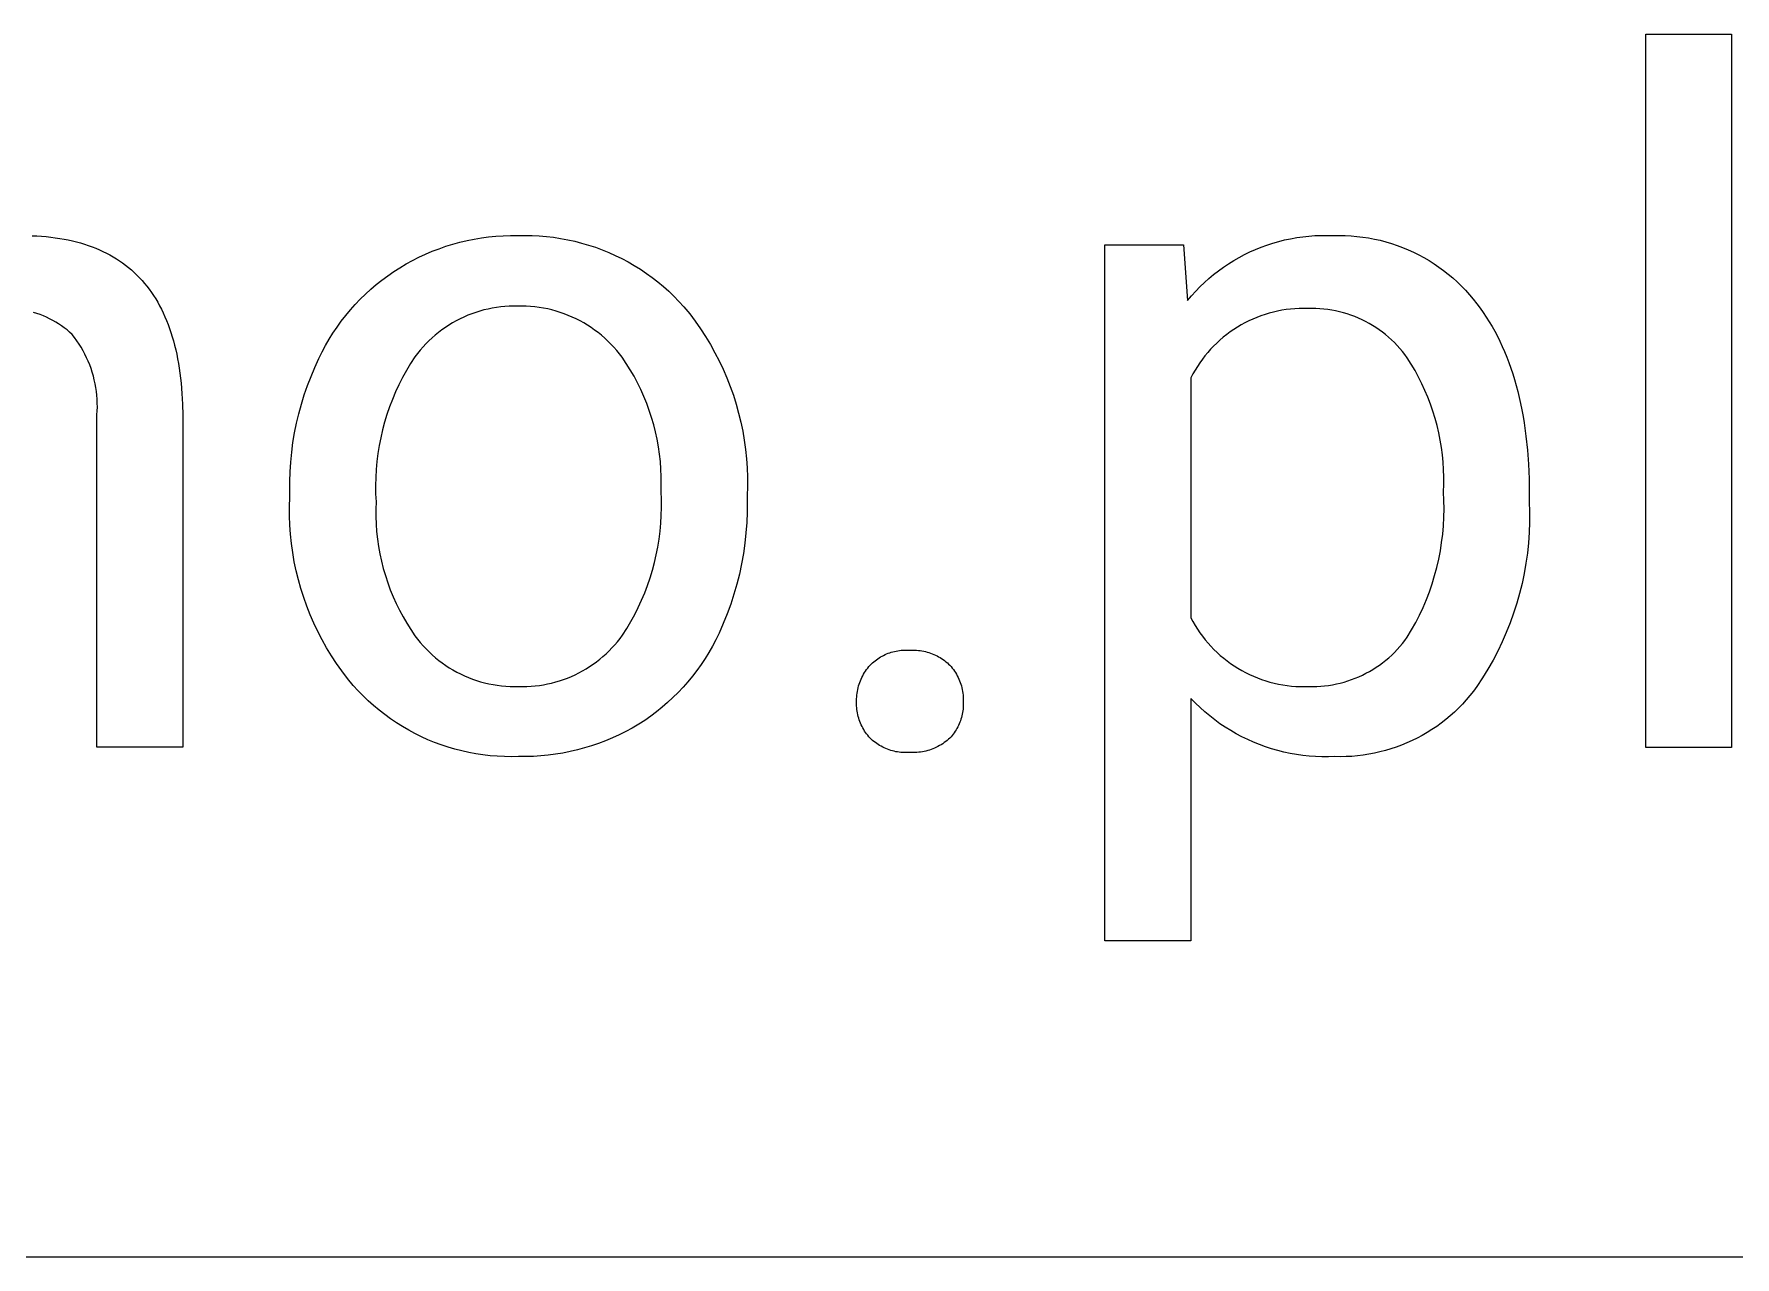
# Model space of a CAD drawing. Header units: millimetres. Extents: x -644 to 2279, y -276 to 1766.
# Drawn here: x 1500.7 to 1570.4, y -112.5 to -62.5 of the extents above; entities that cross this region are included whole.
import ezdxf

# ---------------------------------------------------------------- set-up
doc = ezdxf.new("R2010")
doc.units = ezdxf.units.MM
doc.header["$MEASUREMENT"] = 0
doc.layers.add('Domyślny', color=7, linetype='Continuous', true_color=0x000000)

msp = doc.modelspace()

# ---------------------------------------------------------------- linework, layer by layer
at = {"layer": 'Domyślny', "color": 18, "lineweight": 15, "true_color": 0x000000}
for p, q in [((1566.716, -91.681), (1566.716, -62.482)), ((1566.716, -62.482), (1570.23, -62.482)), ((1570.23, -62.482), (1570.23, -91.681)), ((1500.647, -70.736), (1500.843, -70.745)), ((1500.843, -70.745), (1501.035, -70.758)), ((1501.035, -70.758), (1501.225, -70.774)), ((1501.225, -70.774), (1501.411, -70.794)), ((1501.411, -70.794), (1501.595, -70.817)), ((1501.595, -70.817), (1501.775, -70.844)), ((1501.775, -70.844), (1501.952, -70.875)), ((1501.952, -70.875), (1502.126, -70.909)), ((1502.126, -70.909), (1502.296, -70.946)), ((1502.296, -70.946), (1502.464, -70.988)), ((1502.464, -70.988), (1502.628, -71.033)), ((1502.628, -71.033), (1502.789, -71.081)), ((1517.875, -71.083), (1518.163, -71.004)), ((1518.163, -71.004), (1518.453, -70.936)), ((1518.453, -70.936), (1518.746, -70.877)), ((1518.746, -70.877), (1519.04, -70.827)), ((1519.04, -70.827), (1519.336, -70.788)), ((1519.336, -70.788), (1519.633, -70.759)), ((1519.633, -70.759), (1519.93, -70.739)), ((1519.93, -70.739), (1520.228, -70.73)), ((1520.228, -70.73), (1520.527, -70.73)), ((1520.527, -70.73), (1520.821, -70.724)), ((1520.821, -70.724), (1521.115, -70.728)), ((1521.115, -70.728), (1521.408, -70.742)), ((1521.408, -70.742), (1521.701, -70.766)), ((1521.701, -70.766), (1521.993, -70.8)), ((1521.993, -70.8), (1522.284, -70.844)), ((1522.284, -70.844), (1522.573, -70.898)), ((1522.573, -70.898), (1522.86, -70.961)), ((1522.86, -70.961), (1523.145, -71.035)), ((1523.145, -71.035), (1523.427, -71.117)), ((1551.445, -71.04), (1551.686, -70.97)), ((1551.686, -70.97), (1551.929, -70.909)), ((1551.929, -70.909), (1552.175, -70.857)), ((1552.175, -70.857), (1552.422, -70.813)), ((1552.422, -70.813), (1552.67, -70.777)), ((1552.67, -70.777), (1552.92, -70.75)), ((1552.92, -70.75), (1553.17, -70.732)), ((1553.17, -70.732), (1553.421, -70.723)), ((1553.421, -70.723), (1553.672, -70.722)), ((1553.672, -70.722), (1553.922, -70.73)), ((1553.922, -70.73), (1554.164, -70.726)), ((1554.164, -70.726), (1554.405, -70.73)), ((1554.405, -70.73), (1554.647, -70.742)), ((1554.647, -70.742), (1554.887, -70.762)), ((1554.887, -70.762), (1555.127, -70.791)), ((1555.127, -70.791), (1555.366, -70.828)), ((1555.366, -70.828), (1555.603, -70.872)), ((1555.603, -70.872), (1555.839, -70.925)), ((1555.839, -70.925), (1556.073, -70.987)), ((1556.073, -70.987), (1556.304, -71.056)), ((1502.789, -71.081), (1502.947, -71.133)), ((1502.947, -71.133), (1503.101, -71.189)), ((1503.101, -71.189), (1503.253, -71.248)), ((1503.253, -71.248), (1503.401, -71.311)), ((1503.401, -71.311), (1503.547, -71.378)), ((1503.547, -71.378), (1503.689, -71.448)), ((1503.689, -71.448), (1503.828, -71.521)), ((1503.828, -71.521), (1503.963, -71.599)), ((1503.963, -71.599), (1504.096, -71.679)), ((1504.096, -71.679), (1504.225, -71.764)), ((1516.218, -71.75), (1516.484, -71.616)), ((1516.484, -71.616), (1516.755, -71.49)), ((1516.755, -71.49), (1517.03, -71.375)), ((1517.03, -71.375), (1517.308, -71.268)), ((1517.308, -71.268), (1517.59, -71.17)), ((1517.59, -71.17), (1517.875, -71.083)), ((1523.427, -71.117), (1523.706, -71.21)), ((1523.706, -71.21), (1523.982, -71.312)), ((1523.982, -71.312), (1524.254, -71.423)), ((1524.254, -71.423), (1524.523, -71.543)), ((1524.523, -71.543), (1524.787, -71.672)), ((1524.787, -71.672), (1525.046, -71.81)), ((1544.569, -99.588), (1544.569, -71.11)), ((1544.569, -71.11), (1547.781, -71.11)), ((1547.781, -71.11), (1547.956, -73.387)), ((1549.844, -71.753), (1550.061, -71.627)), ((1550.061, -71.627), (1550.283, -71.51)), ((1550.283, -71.51), (1550.508, -71.4)), ((1550.508, -71.4), (1550.738, -71.297)), ((1550.738, -71.297), (1550.97, -71.203)), ((1550.97, -71.203), (1551.206, -71.117)), ((1551.206, -71.117), (1551.445, -71.04)), ((1556.304, -71.056), (1556.533, -71.132)), ((1556.533, -71.132), (1556.759, -71.217)), ((1556.759, -71.217), (1556.983, -71.309)), ((1556.983, -71.309), (1557.203, -71.409)), ((1557.203, -71.409), (1557.419, -71.517)), ((1557.419, -71.517), (1557.632, -71.631)), ((1557.632, -71.631), (1557.84, -71.753)), ((1504.225, -71.764), (1504.352, -71.852)), ((1504.352, -71.852), (1504.475, -71.943)), ((1504.475, -71.943), (1504.595, -72.039)), ((1504.595, -72.039), (1504.711, -72.137)), ((1504.711, -72.137), (1504.825, -72.24)), ((1504.825, -72.24), (1504.935, -72.346)), ((1504.935, -72.346), (1505.043, -72.455)), ((1514.966, -72.55), (1515.205, -72.373)), ((1515.205, -72.373), (1515.449, -72.204)), ((1515.449, -72.204), (1515.699, -72.044)), ((1515.699, -72.044), (1515.956, -71.892)), ((1515.956, -71.892), (1516.218, -71.75)), ((1525.046, -71.81), (1525.301, -71.957)), ((1525.301, -71.957), (1525.551, -72.112)), ((1525.551, -72.112), (1525.795, -72.276)), ((1525.795, -72.276), (1526.033, -72.448)), ((1548.829, -72.488), (1549.021, -72.327)), ((1549.021, -72.327), (1549.219, -72.173)), ((1549.219, -72.173), (1549.423, -72.025)), ((1549.423, -72.025), (1549.631, -71.885)), ((1549.631, -71.885), (1549.844, -71.753)), ((1557.84, -71.753), (1558.044, -71.882)), ((1558.044, -71.882), (1558.244, -72.018)), ((1558.244, -72.018), (1558.439, -72.161)), ((1558.439, -72.161), (1558.629, -72.31)), ((1558.629, -72.31), (1558.814, -72.466)), ((1505.043, -72.455), (1505.147, -72.569)), ((1505.147, -72.569), (1505.248, -72.685)), ((1505.248, -72.685), (1505.346, -72.806)), ((1505.346, -72.806), (1505.44, -72.93)), ((1505.44, -72.93), (1505.532, -73.057)), ((1505.532, -73.057), (1505.62, -73.188)), ((1514.289, -73.128), (1514.508, -72.928)), ((1514.508, -72.928), (1514.734, -72.735)), ((1514.734, -72.735), (1514.966, -72.55)), ((1526.033, -72.448), (1526.266, -72.628)), ((1526.266, -72.628), (1526.492, -72.816)), ((1526.492, -72.816), (1526.712, -73.011)), ((1526.712, -73.011), (1526.925, -73.214)), ((1548.118, -73.195), (1548.286, -73.009)), ((1548.286, -73.009), (1548.461, -72.829)), ((1548.461, -72.829), (1548.642, -72.655)), ((1548.642, -72.655), (1548.829, -72.488)), ((1558.814, -72.466), (1558.993, -72.628)), ((1558.993, -72.628), (1559.167, -72.796)), ((1559.167, -72.796), (1559.335, -72.969)), ((1559.335, -72.969), (1559.496, -73.149)), ((1505.62, -73.188), (1505.705, -73.323)), ((1505.705, -73.323), (1505.787, -73.461)), ((1505.787, -73.461), (1505.866, -73.603)), ((1505.866, -73.603), (1505.942, -73.749)), ((1505.942, -73.749), (1506.014, -73.898)), ((1513.485, -74.001), (1513.675, -73.773)), ((1513.675, -73.773), (1513.872, -73.551)), ((1513.872, -73.551), (1514.077, -73.336)), ((1514.077, -73.336), (1514.289, -73.128)), ((1519.146, -73.776), (1518.978, -73.822)), ((1519.316, -73.736), (1519.146, -73.776)), ((1519.487, -73.701), (1519.316, -73.736)), ((1519.658, -73.673), (1519.487, -73.701)), ((1519.831, -73.65), (1519.658, -73.673)), ((1520.004, -73.634), (1519.831, -73.65)), ((1520.178, -73.624), (1520.004, -73.634)), ((1520.352, -73.619), (1520.178, -73.624)), ((1520.527, -73.621), (1520.352, -73.619)), ((1520.703, -73.619), (1520.527, -73.621)), ((1520.88, -73.623), (1520.703, -73.619)), ((1521.056, -73.633), (1520.88, -73.623)), ((1521.232, -73.649), (1521.056, -73.633)), ((1521.408, -73.672), (1521.232, -73.649)), ((1521.582, -73.7), (1521.408, -73.672)), ((1521.756, -73.734), (1521.582, -73.7)), ((1521.928, -73.775), (1521.756, -73.734)), ((1522.098, -73.821), (1521.928, -73.775)), ((1522.267, -73.873), (1522.098, -73.821)), ((1526.925, -73.214), (1527.131, -73.424)), ((1527.131, -73.424), (1527.33, -73.64)), ((1527.33, -73.64), (1527.569, -73.935)), ((1547.956, -73.387), (1548.118, -73.195)), ((1551.816, -73.789), (1551.641, -73.822)), ((1551.993, -73.762), (1551.816, -73.789)), ((1552.169, -73.741), (1551.993, -73.762)), ((1552.347, -73.726), (1552.169, -73.741)), ((1552.525, -73.717), (1552.347, -73.726)), ((1552.703, -73.715), (1552.525, -73.717)), ((1552.881, -73.718), (1552.703, -73.715)), ((1553.044, -73.715), (1552.881, -73.718)), ((1553.207, -73.717), (1553.044, -73.715)), ((1553.37, -73.725), (1553.207, -73.717)), ((1553.533, -73.738), (1553.37, -73.725)), ((1553.695, -73.758), (1553.533, -73.738)), ((1553.856, -73.782), (1553.695, -73.758)), ((1554.017, -73.812), (1553.856, -73.782)), ((1554.176, -73.848), (1554.017, -73.812)), ((1559.496, -73.149), (1559.652, -73.333)), ((1559.652, -73.333), (1559.801, -73.523)), ((1559.801, -73.523), (1559.933, -73.7)), ((1559.933, -73.7), (1560.061, -73.881)), ((1500.843, -73.919), (1500.709, -73.876)), ((1500.976, -73.967), (1500.843, -73.919)), ((1501.107, -74.019), (1500.976, -73.967)), ((1501.236, -74.076), (1501.107, -74.019)), ((1501.364, -74.138), (1501.236, -74.076)), ((1501.488, -74.203), (1501.364, -74.138)), ((1501.611, -74.273), (1501.488, -74.203)), ((1501.731, -74.347), (1501.611, -74.273)), ((1501.848, -74.426), (1501.731, -74.347)), ((1501.963, -74.508), (1501.848, -74.426)), ((1502.075, -74.594), (1501.963, -74.508)), ((1506.014, -73.898), (1506.084, -74.051)), ((1506.084, -74.051), (1506.15, -74.207)), ((1506.15, -74.207), (1506.213, -74.367)), ((1506.213, -74.367), (1506.273, -74.53)), ((1512.964, -74.723), (1513.129, -74.477)), ((1513.129, -74.477), (1513.303, -74.236)), ((1513.303, -74.236), (1513.485, -74.001)), ((1517.566, -74.488), (1517.424, -74.588)), ((1517.712, -74.393), (1517.566, -74.488)), ((1517.861, -74.302), (1517.712, -74.393)), ((1518.013, -74.217), (1517.861, -74.302)), ((1518.168, -74.138), (1518.013, -74.217)), ((1518.326, -74.063), (1518.168, -74.138)), ((1518.485, -73.994), (1518.326, -74.063)), ((1518.648, -73.931), (1518.485, -73.994)), ((1518.812, -73.874), (1518.648, -73.931)), ((1518.978, -73.822), (1518.812, -73.874)), ((1522.434, -73.931), (1522.267, -73.873)), ((1522.599, -73.995), (1522.434, -73.931)), ((1522.761, -74.064), (1522.599, -73.995)), ((1522.921, -74.139), (1522.761, -74.064)), ((1523.079, -74.22), (1522.921, -74.139)), ((1523.233, -74.306), (1523.079, -74.22)), ((1523.385, -74.397), (1523.233, -74.306)), ((1523.533, -74.493), (1523.385, -74.397)), ((1523.678, -74.595), (1523.533, -74.493)), ((1527.569, -73.935), (1527.797, -74.239)), ((1527.797, -74.239), (1528.015, -74.549)), ((1549.994, -74.477), (1549.844, -74.573)), ((1550.148, -74.386), (1549.994, -74.477)), ((1550.304, -74.301), (1550.148, -74.386)), ((1550.463, -74.221), (1550.304, -74.301)), ((1550.625, -74.147), (1550.463, -74.221)), ((1550.79, -74.078), (1550.625, -74.147)), ((1550.956, -74.015), (1550.79, -74.078)), ((1551.125, -73.958), (1550.956, -74.015)), ((1551.296, -73.907), (1551.125, -73.958)), ((1551.468, -73.862), (1551.296, -73.907)), ((1551.641, -73.822), (1551.468, -73.862)), ((1554.334, -73.889), (1554.176, -73.848)), ((1554.49, -73.935), (1554.334, -73.889)), ((1554.645, -73.987), (1554.49, -73.935)), ((1554.798, -74.044), (1554.645, -73.987)), ((1554.949, -74.106), (1554.798, -74.044)), ((1555.097, -74.174), (1554.949, -74.106)), ((1555.244, -74.246), (1555.097, -74.174)), ((1555.387, -74.323), (1555.244, -74.246)), ((1555.528, -74.406), (1555.387, -74.323)), ((1555.666, -74.493), (1555.528, -74.406)), ((1555.801, -74.584), (1555.666, -74.493)), ((1560.061, -73.881), (1560.185, -74.066)), ((1560.185, -74.066), (1560.304, -74.255)), ((1560.304, -74.255), (1560.419, -74.448)), ((1560.419, -74.448), (1560.53, -74.646)), ((1502.183, -74.684), (1502.075, -74.594)), ((1502.289, -74.778), (1502.183, -74.684)), ((1502.387, -74.905), (1502.289, -74.778)), ((1502.481, -75.035), (1502.387, -74.905)), ((1502.57, -75.168), (1502.481, -75.035)), ((1502.654, -75.304), (1502.57, -75.168)), ((1506.273, -74.53), (1506.33, -74.697)), ((1506.33, -74.697), (1506.384, -74.868)), ((1506.384, -74.868), (1506.434, -75.042)), ((1506.434, -75.042), (1506.482, -75.22)), ((1512.659, -75.233), (1512.807, -74.975)), ((1512.807, -74.975), (1512.964, -74.723)), ((1516.769, -75.16), (1516.65, -75.288)), ((1516.892, -75.037), (1516.769, -75.16)), ((1517.019, -74.918), (1516.892, -75.037)), ((1517.15, -74.803), (1517.019, -74.918)), ((1517.285, -74.693), (1517.15, -74.803)), ((1517.424, -74.588), (1517.285, -74.693)), ((1523.819, -74.701), (1523.678, -74.595)), ((1523.956, -74.812), (1523.819, -74.701)), ((1524.09, -74.928), (1523.956, -74.812)), ((1524.219, -75.048), (1524.09, -74.928)), ((1524.344, -75.173), (1524.219, -75.048)), ((1524.465, -75.302), (1524.344, -75.173)), ((1528.015, -74.549), (1528.223, -74.867)), ((1528.223, -74.867), (1528.419, -75.192)), ((1528.419, -75.192), (1528.604, -75.524)), ((1549.149, -75.127), (1549.022, -75.252)), ((1549.28, -75.007), (1549.149, -75.127)), ((1549.415, -74.891), (1549.28, -75.007)), ((1549.555, -74.78), (1549.415, -74.891)), ((1549.698, -74.674), (1549.555, -74.78)), ((1549.844, -74.573), (1549.698, -74.674)), ((1555.933, -74.681), (1555.801, -74.584)), ((1556.061, -74.781), (1555.933, -74.681)), ((1556.186, -74.887), (1556.061, -74.781)), ((1556.307, -74.996), (1556.186, -74.887)), ((1556.425, -75.109), (1556.307, -74.996)), ((1556.538, -75.227), (1556.425, -75.109)), ((1560.53, -74.646), (1560.637, -74.848)), ((1560.637, -74.848), (1560.739, -75.055)), ((1560.739, -75.055), (1560.838, -75.265)), ((1502.734, -75.443), (1502.654, -75.304)), ((1502.809, -75.584), (1502.734, -75.443)), ((1502.879, -75.728), (1502.809, -75.584)), ((1502.945, -75.875), (1502.879, -75.728)), ((1503.005, -76.023), (1502.945, -75.875)), ((1506.482, -75.22), (1506.526, -75.402)), ((1506.526, -75.402), (1506.567, -75.587)), ((1506.567, -75.587), (1506.605, -75.775)), ((1506.605, -75.775), (1506.64, -75.967)), ((1512.221, -76.127), (1512.39, -75.762)), ((1512.39, -75.762), (1512.52, -75.495)), ((1512.52, -75.495), (1512.659, -75.233)), ((1516.322, -75.694), (1516.143, -75.97)), ((1516.427, -75.555), (1516.322, -75.694)), ((1516.536, -75.419), (1516.427, -75.555)), ((1516.65, -75.288), (1516.536, -75.419)), ((1524.581, -75.435), (1524.465, -75.302)), ((1524.693, -75.572), (1524.581, -75.435)), ((1524.799, -75.713), (1524.693, -75.572)), ((1524.972, -75.967), (1524.799, -75.713)), ((1528.604, -75.524), (1528.778, -75.861)), ((1528.778, -75.861), (1528.941, -76.204)), ((1548.559, -75.793), (1548.455, -75.938)), ((1548.667, -75.652), (1548.559, -75.793)), ((1548.781, -75.514), (1548.667, -75.652)), ((1548.899, -75.381), (1548.781, -75.514)), ((1549.022, -75.252), (1548.899, -75.381)), ((1556.647, -75.348), (1556.538, -75.227)), ((1556.752, -75.473), (1556.647, -75.348)), ((1556.853, -75.601), (1556.752, -75.473)), ((1556.949, -75.733), (1556.853, -75.601)), ((1557.112, -75.99), (1556.949, -75.733)), ((1560.838, -75.265), (1560.932, -75.48)), ((1560.932, -75.48), (1561.022, -75.7)), ((1561.022, -75.7), (1561.107, -75.923)), ((1503.06, -76.174), (1503.005, -76.023)), ((1503.109, -76.326), (1503.06, -76.174)), ((1503.154, -76.48), (1503.109, -76.326)), ((1503.193, -76.635), (1503.154, -76.48)), ((1506.64, -75.967), (1506.671, -76.163)), ((1506.671, -76.163), (1506.7, -76.363)), ((1506.7, -76.363), (1506.747, -76.772)), ((1511.922, -76.871), (1512.065, -76.496)), ((1512.065, -76.496), (1512.221, -76.127)), ((1515.816, -76.54), (1515.667, -76.834)), ((1515.975, -76.252), (1515.816, -76.54)), ((1516.143, -75.97), (1515.975, -76.252)), ((1525.135, -76.226), (1524.972, -75.967)), ((1525.289, -76.491), (1525.135, -76.226)), ((1525.434, -76.761), (1525.289, -76.491)), ((1528.941, -76.204), (1529.091, -76.553)), ((1529.091, -76.553), (1529.23, -76.906)), ((1548.175, -76.393), (1548.092, -76.55)), ((1548.092, -76.55), (1548.092, -86.371)), ((1548.263, -76.238), (1548.175, -76.393)), ((1548.356, -76.086), (1548.263, -76.238)), ((1548.455, -75.938), (1548.356, -76.086)), ((1557.266, -76.252), (1557.112, -75.99)), ((1557.411, -76.52), (1557.266, -76.252)), ((1557.548, -76.792), (1557.411, -76.52)), ((1561.107, -75.923), (1561.189, -76.151)), ((1561.189, -76.151), (1561.266, -76.383)), ((1561.266, -76.383), (1561.339, -76.62)), ((1503.227, -76.792), (1503.193, -76.635)), ((1503.255, -76.95), (1503.227, -76.792)), ((1503.278, -77.108), (1503.255, -76.95)), ((1503.296, -77.268), (1503.278, -77.108)), ((1503.308, -77.427), (1503.296, -77.268)), ((1506.747, -76.772), (1506.782, -77.196)), ((1506.782, -77.196), (1506.805, -77.635)), ((1511.672, -77.634), (1511.79, -77.251)), ((1511.79, -77.251), (1511.922, -76.871)), ((1515.528, -77.132), (1515.399, -77.435)), ((1515.667, -76.834), (1515.528, -77.132)), ((1525.569, -77.036), (1525.434, -76.761)), ((1525.694, -77.316), (1525.569, -77.036)), ((1529.23, -76.906), (1529.356, -77.264)), ((1529.356, -77.264), (1529.471, -77.626)), ((1557.675, -77.068), (1557.548, -76.792)), ((1557.792, -77.349), (1557.675, -77.068)), ((1561.339, -76.62), (1561.408, -76.861)), ((1561.408, -76.861), (1561.473, -77.106)), ((1561.473, -77.106), (1561.534, -77.355)), ((1503.301, -78.068), (1503.311, -77.908)), ((1503.314, -77.587), (1503.308, -77.427)), ((1503.311, -77.908), (1503.316, -77.748)), ((1503.316, -77.748), (1503.314, -77.587)), ((1506.805, -77.635), (1506.815, -78.087)), ((1511.566, -78.022), (1511.672, -77.634)), ((1515.281, -77.742), (1515.174, -78.053)), ((1515.399, -77.435), (1515.281, -77.742)), ((1525.81, -77.599), (1525.694, -77.316)), ((1525.916, -77.887), (1525.81, -77.599)), ((1526.012, -78.178), (1525.916, -77.887)), ((1529.471, -77.626), (1529.573, -77.992)), ((1529.573, -77.992), (1529.662, -78.361)), ((1557.9, -77.633), (1557.792, -77.349)), ((1557.999, -77.921), (1557.9, -77.633)), ((1558.088, -78.212), (1557.999, -77.921)), ((1561.534, -77.355), (1561.59, -77.609)), ((1561.59, -77.609), (1561.642, -77.867)), ((1561.642, -77.867), (1561.69, -78.129)), ((1503.301, -91.674), (1503.301, -78.068)), ((1506.815, -78.087), (1506.815, -91.674)), ((1511.394, -78.806), (1511.473, -78.412)), ((1511.473, -78.412), (1511.566, -78.022)), ((1514.992, -78.685), (1514.918, -79.005)), ((1515.078, -78.367), (1514.992, -78.685)), ((1515.174, -78.053), (1515.078, -78.367)), ((1526.097, -78.472), (1526.012, -78.178)), ((1526.173, -78.769), (1526.097, -78.472)), ((1529.662, -78.361), (1529.739, -78.733)), ((1558.167, -78.506), (1558.088, -78.212)), ((1558.237, -78.803), (1558.167, -78.506)), ((1561.69, -78.129), (1561.734, -78.396)), ((1561.734, -78.396), (1561.809, -78.942)), ((1511.273, -79.6), (1511.327, -79.202)), ((1511.327, -79.202), (1511.394, -78.806)), ((1514.854, -79.328), (1514.802, -79.653)), ((1514.918, -79.005), (1514.854, -79.328)), ((1526.237, -79.069), (1526.173, -78.769)), ((1526.292, -79.37), (1526.237, -79.069)), ((1526.336, -79.674), (1526.292, -79.37)), ((1529.739, -78.733), (1529.803, -79.107)), ((1529.803, -79.107), (1529.855, -79.483)), ((1558.296, -79.101), (1558.237, -78.803)), ((1558.345, -79.401), (1558.296, -79.101)), ((1561.809, -78.942), (1561.867, -79.506)), ((1511.206, -80.4), (1511.233, -79.999)), ((1511.233, -79.999), (1511.273, -79.6)), ((1514.761, -79.979), (1514.731, -80.307)), ((1514.802, -79.653), (1514.761, -79.979)), ((1526.369, -79.978), (1526.336, -79.674)), ((1526.392, -80.284), (1526.369, -79.978)), ((1529.855, -79.483), (1529.893, -79.861)), ((1529.893, -79.861), (1529.919, -80.239)), ((1558.385, -79.703), (1558.345, -79.401)), ((1558.414, -80.006), (1558.385, -79.703)), ((1558.433, -80.31), (1558.414, -80.006)), ((1561.867, -79.506), (1561.909, -80.086)), ((1561.909, -80.086), (1561.934, -80.685)), ((1511.193, -80.801), (1511.206, -80.4)), ((1514.713, -80.635), (1514.706, -80.964)), ((1514.731, -80.307), (1514.713, -80.635)), ((1526.404, -80.59), (1526.392, -80.284)), ((1526.405, -80.896), (1526.404, -80.59)), ((1529.919, -80.239), (1529.932, -80.619)), ((1529.932, -80.619), (1529.932, -80.999)), ((1558.442, -80.614), (1558.433, -80.31)), ((1558.44, -80.918), (1558.442, -80.614)), ((1561.934, -80.685), (1561.942, -81.3)), ((1511.181, -81.824), (1511.193, -81.446)), ((1511.193, -81.203), (1511.193, -80.801)), ((1511.193, -81.446), (1511.193, -81.203)), ((1514.706, -80.964), (1514.71, -81.293)), ((1514.71, -81.293), (1514.726, -81.621)), ((1526.396, -81.203), (1526.405, -80.896)), ((1526.41, -81.528), (1526.396, -81.203)), ((1529.932, -80.999), (1529.919, -81.378)), ((1529.919, -81.378), (1529.919, -81.621)), ((1558.429, -81.222), (1558.44, -80.918)), ((1558.447, -81.568), (1558.429, -81.222)), ((1561.942, -81.3), (1561.942, -81.621)), ((1511.182, -82.202), (1511.181, -81.824)), ((1514.726, -81.621), (1514.716, -81.928)), ((1514.716, -81.928), (1514.717, -82.234)), ((1526.406, -82.18), (1526.414, -81.854)), ((1526.414, -81.854), (1526.41, -81.528)), ((1529.918, -82.048), (1529.902, -82.475)), ((1529.919, -81.621), (1529.918, -82.048)), ((1558.453, -81.914), (1558.447, -81.568)), ((1558.447, -82.26), (1558.453, -81.914)), ((1561.942, -81.621), (1561.956, -82.042)), ((1561.956, -82.042), (1561.954, -82.463)), ((1511.197, -82.58), (1511.182, -82.202)), ((1511.223, -82.957), (1511.197, -82.58)), ((1514.717, -82.234), (1514.729, -82.54)), ((1514.729, -82.54), (1514.752, -82.846)), ((1514.752, -82.846), (1514.785, -83.151)), ((1526.317, -83.154), (1526.358, -82.83)), ((1526.358, -82.83), (1526.388, -82.506)), ((1526.388, -82.506), (1526.406, -82.18)), ((1529.902, -82.475), (1529.871, -82.901)), ((1558.399, -82.95), (1558.429, -82.605)), ((1558.429, -82.605), (1558.447, -82.26)), ((1561.954, -82.463), (1561.939, -82.884)), ((1511.263, -83.333), (1511.223, -82.957)), ((1511.316, -83.707), (1511.263, -83.333)), ((1514.785, -83.151), (1514.829, -83.454)), ((1514.829, -83.454), (1514.883, -83.755)), ((1526.203, -83.796), (1526.265, -83.476)), ((1526.265, -83.476), (1526.317, -83.154)), ((1529.826, -83.325), (1529.766, -83.748)), ((1529.871, -82.901), (1529.826, -83.325)), ((1558.303, -83.636), (1558.357, -83.294)), ((1558.357, -83.294), (1558.399, -82.95)), ((1561.909, -83.304), (1561.865, -83.722)), ((1561.939, -82.884), (1561.909, -83.304)), ((1511.381, -84.079), (1511.316, -83.707)), ((1511.458, -84.449), (1511.381, -84.079)), ((1514.883, -83.755), (1514.948, -84.055)), ((1514.948, -84.055), (1515.023, -84.352)), ((1526.044, -84.428), (1526.129, -84.113)), ((1526.129, -84.113), (1526.203, -83.796)), ((1529.691, -84.168), (1529.602, -84.586)), ((1529.766, -83.748), (1529.691, -84.168)), ((1558.159, -84.313), (1558.237, -83.975)), ((1558.237, -83.975), (1558.303, -83.636)), ((1561.806, -84.139), (1561.734, -84.554)), ((1561.865, -83.722), (1561.806, -84.139)), ((1511.548, -84.817), (1511.458, -84.449)), ((1511.651, -85.18), (1511.548, -84.817)), ((1515.023, -84.352), (1515.109, -84.646)), ((1515.109, -84.646), (1515.204, -84.937)), ((1515.204, -84.937), (1515.31, -85.225)), ((1525.844, -85.048), (1525.949, -84.74)), ((1525.949, -84.74), (1526.044, -84.428)), ((1529.602, -84.586), (1529.499, -85)), ((1557.969, -84.978), (1558.07, -84.647)), ((1558.07, -84.647), (1558.159, -84.313)), ((1561.734, -84.554), (1561.647, -84.966)), ((1511.766, -85.541), (1511.651, -85.18)), ((1511.893, -85.897), (1511.766, -85.541)), ((1515.31, -85.225), (1515.426, -85.509)), ((1515.426, -85.509), (1515.552, -85.788)), ((1525.464, -85.949), (1525.601, -85.653)), ((1525.601, -85.653), (1525.727, -85.353)), ((1525.727, -85.353), (1525.844, -85.048)), ((1529.381, -85.41), (1529.249, -85.816)), ((1529.499, -85), (1529.381, -85.41)), ((1557.597, -85.947), (1557.732, -85.628)), ((1557.732, -85.628), (1557.856, -85.305)), ((1557.856, -85.305), (1557.969, -84.978)), ((1561.546, -85.375), (1561.431, -85.78)), ((1561.647, -84.966), (1561.546, -85.375)), ((1512.032, -86.248), (1511.893, -85.897)), ((1512.182, -86.595), (1512.032, -86.248)), ((1515.552, -85.788), (1515.687, -86.063)), ((1515.687, -86.063), (1515.832, -86.333)), ((1515.832, -86.333), (1515.986, -86.598)), ((1525.161, -86.526), (1525.317, -86.24)), ((1525.317, -86.24), (1525.464, -85.949)), ((1529.103, -86.217), (1528.944, -86.613)), ((1529.249, -85.816), (1529.103, -86.217)), ((1557.295, -86.569), (1557.452, -86.261)), ((1557.452, -86.261), (1557.597, -85.947)), ((1561.303, -86.181), (1561.161, -86.577)), ((1561.431, -85.78), (1561.303, -86.181)), ((1512.345, -86.936), (1512.182, -86.595)), ((1512.519, -87.272), (1512.345, -86.936)), ((1515.986, -86.598), (1516.15, -86.857)), ((1516.15, -86.857), (1516.322, -87.111)), ((1524.819, -87.081), (1524.995, -86.807)), ((1524.995, -86.807), (1525.161, -86.526)), ((1528.77, -87.004), (1528.641, -87.27)), ((1528.944, -86.613), (1528.77, -87.004)), ((1548.092, -86.371), (1548.176, -86.529)), ((1548.176, -86.529), (1548.266, -86.684)), ((1548.266, -86.684), (1548.361, -86.835)), ((1548.361, -86.835), (1548.461, -86.984)), ((1548.461, -86.984), (1548.566, -87.128)), ((1556.949, -87.169), (1557.127, -86.872)), ((1557.127, -86.872), (1557.295, -86.569)), ((1561.005, -86.968), (1560.836, -87.354)), ((1561.161, -86.577), (1561.005, -86.968)), ((1512.704, -87.601), (1512.519, -87.272)), ((1512.9, -87.925), (1512.704, -87.601)), ((1516.322, -87.111), (1516.428, -87.25)), ((1516.428, -87.25), (1516.539, -87.387)), ((1516.539, -87.387), (1516.654, -87.519)), ((1516.654, -87.519), (1516.774, -87.647)), ((1516.774, -87.647), (1516.898, -87.771)), ((1524.144, -87.847), (1524.267, -87.729)), ((1524.267, -87.729), (1524.386, -87.607)), ((1524.386, -87.607), (1524.501, -87.481)), ((1524.501, -87.481), (1524.611, -87.352)), ((1524.611, -87.352), (1524.717, -87.218)), ((1524.717, -87.218), (1524.819, -87.081)), ((1528.502, -87.532), (1528.355, -87.79)), ((1528.641, -87.27), (1528.502, -87.532)), ((1535.89, -87.764), (1535.956, -87.747)), ((1535.956, -87.747), (1536.024, -87.733)), ((1536.024, -87.733), (1536.091, -87.721)), ((1536.091, -87.721), (1536.159, -87.711)), ((1536.159, -87.711), (1536.227, -87.704)), ((1536.227, -87.704), (1536.296, -87.698)), ((1536.296, -87.698), (1536.365, -87.696)), ((1536.365, -87.696), (1536.433, -87.695)), ((1536.433, -87.695), (1536.502, -87.697)), ((1536.502, -87.697), (1536.57, -87.701)), ((1536.57, -87.701), (1536.643, -87.698)), ((1536.643, -87.698), (1536.716, -87.697)), ((1536.716, -87.697), (1536.788, -87.698)), ((1536.788, -87.698), (1536.861, -87.701)), ((1536.861, -87.701), (1536.934, -87.708)), ((1536.934, -87.708), (1537.006, -87.716)), ((1537.006, -87.716), (1537.078, -87.727)), ((1537.078, -87.727), (1537.149, -87.741)), ((1537.149, -87.741), (1537.22, -87.757)), ((1548.566, -87.128), (1548.676, -87.269)), ((1548.676, -87.269), (1548.791, -87.407)), ((1548.791, -87.407), (1548.91, -87.54)), ((1548.91, -87.54), (1549.034, -87.668)), ((1549.034, -87.668), (1549.163, -87.793)), ((1556.429, -87.787), (1556.541, -87.67)), ((1556.541, -87.67), (1556.649, -87.55)), ((1556.649, -87.55), (1556.754, -87.427)), ((1556.754, -87.427), (1556.854, -87.3)), ((1556.854, -87.3), (1556.949, -87.169)), ((1560.655, -87.734), (1560.46, -88.107)), ((1560.836, -87.354), (1560.655, -87.734)), ((1513.107, -88.241), (1512.9, -87.925)), ((1513.325, -88.55), (1513.107, -88.241)), ((1516.898, -87.771), (1517.027, -87.89)), ((1517.027, -87.89), (1517.159, -88.005)), ((1517.159, -88.005), (1517.296, -88.115)), ((1517.296, -88.115), (1517.436, -88.221)), ((1517.436, -88.221), (1517.58, -88.321)), ((1517.58, -88.321), (1517.727, -88.417)), ((1517.727, -88.417), (1517.878, -88.507)), ((1523.329, -88.461), (1523.473, -88.37)), ((1523.473, -88.37), (1523.614, -88.275)), ((1523.614, -88.275), (1523.752, -88.174)), ((1523.752, -88.174), (1523.886, -88.07)), ((1523.886, -88.07), (1524.017, -87.961)), ((1524.017, -87.961), (1524.144, -87.847)), ((1528.035, -88.289), (1527.862, -88.53)), ((1528.199, -88.042), (1528.035, -88.289)), ((1528.355, -87.79), (1528.199, -88.042)), ((1534.814, -88.491), (1534.859, -88.431)), ((1534.859, -88.431), (1534.906, -88.372)), ((1534.906, -88.372), (1534.955, -88.315)), ((1534.955, -88.315), (1535.003, -88.266)), ((1535.003, -88.266), (1535.053, -88.219)), ((1535.053, -88.219), (1535.105, -88.174)), ((1535.105, -88.174), (1535.158, -88.13)), ((1535.158, -88.13), (1535.213, -88.089)), ((1535.213, -88.089), (1535.269, -88.049)), ((1535.269, -88.049), (1535.326, -88.011)), ((1535.326, -88.011), (1535.385, -87.975)), ((1535.385, -87.975), (1535.444, -87.941)), ((1535.444, -87.941), (1535.505, -87.91)), ((1535.505, -87.91), (1535.567, -87.88)), ((1535.567, -87.88), (1535.63, -87.852)), ((1535.63, -87.852), (1535.694, -87.827)), ((1535.694, -87.827), (1535.758, -87.803)), ((1535.758, -87.803), (1535.824, -87.782)), ((1535.824, -87.782), (1535.89, -87.764)), ((1537.22, -87.757), (1537.291, -87.775)), ((1537.291, -87.775), (1537.36, -87.795)), ((1537.36, -87.795), (1537.429, -87.818)), ((1537.429, -87.818), (1537.497, -87.844)), ((1537.497, -87.844), (1537.565, -87.871)), ((1537.565, -87.871), (1537.631, -87.901)), ((1537.631, -87.901), (1537.696, -87.933)), ((1537.696, -87.933), (1537.761, -87.967)), ((1537.761, -87.967), (1537.823, -88.004)), ((1537.823, -88.004), (1537.885, -88.042)), ((1537.885, -88.042), (1537.946, -88.083)), ((1537.946, -88.083), (1538.005, -88.125)), ((1538.005, -88.125), (1538.062, -88.17)), ((1538.062, -88.17), (1538.118, -88.216)), ((1538.118, -88.216), (1538.172, -88.265)), ((1538.172, -88.265), (1538.225, -88.315)), ((1538.225, -88.315), (1538.274, -88.372)), ((1538.274, -88.372), (1538.321, -88.43)), ((1538.321, -88.43), (1538.366, -88.49)), ((1549.163, -87.793), (1549.295, -87.913)), ((1549.295, -87.913), (1549.432, -88.028)), ((1549.432, -88.028), (1549.573, -88.139)), ((1549.573, -88.139), (1549.717, -88.244)), ((1549.717, -88.244), (1549.865, -88.345)), ((1549.865, -88.345), (1550.016, -88.44)), ((1550.016, -88.44), (1550.171, -88.53)), ((1555.541, -88.486), (1555.677, -88.399)), ((1555.677, -88.399), (1555.811, -88.308)), ((1555.811, -88.308), (1555.941, -88.212)), ((1555.941, -88.212), (1556.069, -88.112)), ((1556.069, -88.112), (1556.192, -88.008)), ((1556.192, -88.008), (1556.312, -87.899)), ((1556.312, -87.899), (1556.429, -87.787)), ((1560.46, -88.107), (1560.253, -88.473)), ((1513.553, -88.851), (1513.325, -88.55)), ((1513.791, -89.145), (1513.553, -88.851)), ((1517.878, -88.507), (1518.031, -88.592)), ((1518.031, -88.592), (1518.187, -88.672)), ((1518.187, -88.672), (1518.346, -88.746)), ((1518.346, -88.746), (1518.508, -88.815)), ((1518.508, -88.815), (1518.671, -88.878)), ((1518.671, -88.878), (1518.837, -88.936)), ((1518.837, -88.936), (1519.005, -88.987)), ((1519.005, -88.987), (1519.174, -89.033)), ((1519.174, -89.033), (1519.345, -89.073)), ((1519.345, -89.073), (1519.517, -89.107)), ((1519.517, -89.107), (1519.691, -89.135)), ((1519.691, -89.135), (1519.865, -89.157)), ((1521.246, -89.159), (1521.415, -89.139)), ((1521.415, -89.139), (1521.583, -89.113)), ((1521.583, -89.113), (1521.751, -89.081)), ((1521.751, -89.081), (1521.917, -89.043)), ((1521.917, -89.043), (1522.082, -89)), ((1522.082, -89), (1522.245, -88.951)), ((1522.245, -88.951), (1522.407, -88.897)), ((1522.407, -88.897), (1522.566, -88.838)), ((1522.566, -88.838), (1522.724, -88.773)), ((1522.724, -88.773), (1522.879, -88.702)), ((1522.879, -88.702), (1523.031, -88.627)), ((1523.031, -88.627), (1523.182, -88.546)), ((1523.182, -88.546), (1523.329, -88.461)), ((1527.493, -88.994), (1527.296, -89.216)), ((1527.681, -88.765), (1527.493, -88.994)), ((1527.862, -88.53), (1527.681, -88.765)), ((1534.487, -89.164), (1534.509, -89.092)), ((1534.509, -89.092), (1534.533, -89.021)), ((1534.533, -89.021), (1534.56, -88.951)), ((1534.56, -88.951), (1534.59, -88.882)), ((1534.59, -88.882), (1534.622, -88.814)), ((1534.622, -88.814), (1534.656, -88.746)), ((1534.656, -88.746), (1534.692, -88.681)), ((1534.692, -88.681), (1534.73, -88.616)), ((1534.73, -88.616), (1534.771, -88.553)), ((1534.771, -88.553), (1534.814, -88.491)), ((1538.366, -88.49), (1538.409, -88.552)), ((1538.409, -88.552), (1538.449, -88.615)), ((1538.449, -88.615), (1538.488, -88.68)), ((1538.488, -88.68), (1538.524, -88.746)), ((1538.524, -88.746), (1538.558, -88.813)), ((1538.558, -88.813), (1538.589, -88.881)), ((1538.589, -88.881), (1538.618, -88.951)), ((1538.618, -88.951), (1538.645, -89.021)), ((1538.645, -89.021), (1538.669, -89.092)), ((1538.669, -89.092), (1538.691, -89.164)), ((1550.171, -88.53), (1550.329, -88.615)), ((1550.329, -88.615), (1550.489, -88.694)), ((1550.489, -88.694), (1550.652, -88.768)), ((1550.652, -88.768), (1550.817, -88.835)), ((1550.817, -88.835), (1550.985, -88.897)), ((1550.985, -88.897), (1551.155, -88.954)), ((1551.155, -88.954), (1551.327, -89.004)), ((1551.327, -89.004), (1551.5, -89.048)), ((1551.5, -89.048), (1551.675, -89.087)), ((1551.675, -89.087), (1551.851, -89.119)), ((1551.851, -89.119), (1552.027, -89.145)), ((1553.566, -89.158), (1553.726, -89.138)), ((1553.726, -89.138), (1553.886, -89.112)), ((1553.886, -89.112), (1554.045, -89.081)), ((1554.045, -89.081), (1554.203, -89.045)), ((1554.203, -89.045), (1554.359, -89.003)), ((1554.359, -89.003), (1554.514, -88.956)), ((1554.514, -88.956), (1554.667, -88.904)), ((1554.667, -88.904), (1554.818, -88.847)), ((1554.818, -88.847), (1554.967, -88.785)), ((1554.967, -88.785), (1555.115, -88.717)), ((1555.115, -88.717), (1555.259, -88.645)), ((1555.259, -88.645), (1555.401, -88.568)), ((1555.401, -88.568), (1555.541, -88.486)), ((1560.033, -88.832), (1559.801, -89.184)), ((1560.253, -88.473), (1560.033, -88.832)), ((1513.989, -89.361), (1513.791, -89.145)), ((1514.194, -89.571), (1513.989, -89.361)), ((1514.406, -89.773), (1514.194, -89.571)), ((1514.624, -89.968), (1514.406, -89.773)), ((1519.865, -89.157), (1520.039, -89.173)), ((1520.039, -89.173), (1520.215, -89.182)), ((1520.215, -89.182), (1520.39, -89.186)), ((1520.39, -89.186), (1520.566, -89.184)), ((1520.566, -89.184), (1520.736, -89.186)), ((1520.736, -89.186), (1520.906, -89.183)), ((1520.906, -89.183), (1521.076, -89.174)), ((1521.076, -89.174), (1521.246, -89.159)), ((1526.882, -89.64), (1526.664, -89.841)), ((1527.093, -89.432), (1526.882, -89.64)), ((1527.296, -89.216), (1527.093, -89.432)), ((1534.399, -89.758), (1534.401, -89.683)), ((1534.4, -89.833), (1534.399, -89.758)), ((1534.4, -89.906), (1534.4, -89.833)), ((1534.401, -89.683), (1534.406, -89.607)), ((1534.406, -89.607), (1534.413, -89.533)), ((1534.413, -89.533), (1534.423, -89.458)), ((1534.423, -89.458), (1534.435, -89.384)), ((1534.435, -89.384), (1534.45, -89.31)), ((1534.45, -89.31), (1534.467, -89.237)), ((1534.467, -89.237), (1534.487, -89.164)), ((1538.691, -89.164), (1538.71, -89.237)), ((1538.71, -89.237), (1538.726, -89.31)), ((1538.726, -89.31), (1538.74, -89.384)), ((1538.74, -89.384), (1538.752, -89.458)), ((1538.752, -89.458), (1538.761, -89.533)), ((1538.761, -89.533), (1538.767, -89.608)), ((1538.767, -89.608), (1538.771, -89.683)), ((1538.772, -89.758), (1538.77, -89.833)), ((1538.77, -89.833), (1538.771, -89.902)), ((1538.771, -89.683), (1538.772, -89.758)), ((1548.275, -89.868), (1548.092, -89.68)), ((1548.092, -89.68), (1548.092, -99.588)), ((1552.027, -89.145), (1552.205, -89.165)), ((1552.205, -89.165), (1552.384, -89.179)), ((1552.384, -89.179), (1552.562, -89.187)), ((1552.562, -89.187), (1552.741, -89.188)), ((1552.741, -89.188), (1552.92, -89.184)), ((1552.92, -89.184), (1553.082, -89.186)), ((1553.082, -89.186), (1553.243, -89.182)), ((1553.243, -89.182), (1553.405, -89.173)), ((1553.405, -89.173), (1553.566, -89.158)), ((1559.366, -89.731), (1559.209, -89.903)), ((1559.517, -89.554), (1559.366, -89.731)), ((1559.662, -89.371), (1559.517, -89.554)), ((1559.801, -89.184), (1559.662, -89.371)), ((1514.849, -90.156), (1514.624, -89.968)), ((1515.081, -90.336), (1514.849, -90.156)), ((1515.318, -90.507), (1515.081, -90.336)), ((1515.561, -90.671), (1515.318, -90.507)), ((1525.972, -90.4), (1525.729, -90.57)), ((1526.209, -90.221), (1525.972, -90.4)), ((1526.44, -90.035), (1526.209, -90.221)), ((1526.664, -89.841), (1526.44, -90.035)), ((1534.402, -89.978), (1534.4, -89.906)), ((1534.407, -90.051), (1534.402, -89.978)), ((1534.415, -90.123), (1534.407, -90.051)), ((1534.425, -90.195), (1534.415, -90.123)), ((1534.437, -90.267), (1534.425, -90.195)), ((1534.452, -90.338), (1534.437, -90.267)), ((1534.469, -90.409), (1534.452, -90.338)), ((1534.489, -90.479), (1534.469, -90.409)), ((1534.512, -90.548), (1534.489, -90.479)), ((1538.676, -90.518), (1538.654, -90.584)), ((1538.696, -90.452), (1538.676, -90.518)), ((1538.713, -90.384), (1538.696, -90.452)), ((1538.729, -90.317), (1538.713, -90.384)), ((1538.742, -90.248), (1538.729, -90.317)), ((1538.752, -90.18), (1538.742, -90.248)), ((1538.761, -90.111), (1538.752, -90.18)), ((1538.766, -90.041), (1538.761, -90.111)), ((1538.77, -89.972), (1538.766, -90.041)), ((1538.771, -89.902), (1538.77, -89.972)), ((1548.464, -90.049), (1548.275, -89.868)), ((1548.659, -90.224), (1548.464, -90.049)), ((1548.861, -90.392), (1548.659, -90.224)), ((1549.068, -90.553), (1548.861, -90.392)), ((1558.525, -90.536), (1558.341, -90.679)), ((1558.704, -90.386), (1558.525, -90.536)), ((1558.878, -90.231), (1558.704, -90.386)), ((1559.046, -90.07), (1558.878, -90.231)), ((1559.209, -89.903), (1559.046, -90.07)), ((1515.809, -90.826), (1515.561, -90.671)), ((1516.063, -90.973), (1515.809, -90.826)), ((1516.321, -91.111), (1516.063, -90.973)), ((1516.584, -91.241), (1516.321, -91.111)), ((1524.68, -91.163), (1524.404, -91.289)), ((1524.951, -91.028), (1524.68, -91.163)), ((1525.218, -90.884), (1524.951, -91.028)), ((1525.481, -90.731), (1525.218, -90.884)), ((1525.729, -90.57), (1525.481, -90.731)), ((1534.536, -90.617), (1534.512, -90.548)), ((1534.563, -90.684), (1534.536, -90.617)), ((1534.593, -90.751), (1534.563, -90.684)), ((1534.624, -90.816), (1534.593, -90.751)), ((1534.658, -90.881), (1534.624, -90.816)), ((1534.694, -90.944), (1534.658, -90.881)), ((1534.733, -91.006), (1534.694, -90.944)), ((1534.773, -91.066), (1534.733, -91.006)), ((1534.815, -91.125), (1534.773, -91.066)), ((1534.86, -91.183), (1534.815, -91.125)), ((1534.906, -91.239), (1534.86, -91.183)), ((1538.316, -91.188), (1538.271, -91.241)), ((1538.359, -91.133), (1538.316, -91.188)), ((1538.4, -91.077), (1538.359, -91.133)), ((1538.439, -91.019), (1538.4, -91.077)), ((1538.476, -90.961), (1538.439, -91.019)), ((1538.511, -90.9), (1538.476, -90.961)), ((1538.544, -90.839), (1538.511, -90.9)), ((1538.574, -90.777), (1538.544, -90.839)), ((1538.603, -90.714), (1538.574, -90.777)), ((1538.63, -90.649), (1538.603, -90.714)), ((1538.654, -90.584), (1538.63, -90.649)), ((1549.28, -90.706), (1549.068, -90.553)), ((1549.498, -90.853), (1549.28, -90.706)), ((1549.72, -90.991), (1549.498, -90.853)), ((1549.947, -91.122), (1549.72, -90.991)), ((1550.179, -91.244), (1549.947, -91.122)), ((1557.561, -91.187), (1557.355, -91.297)), ((1557.762, -91.07), (1557.561, -91.187)), ((1557.96, -90.946), (1557.762, -91.07)), ((1558.153, -90.816), (1557.96, -90.946)), ((1558.341, -90.679), (1558.153, -90.816)), ((1506.815, -91.674), (1503.301, -91.674)), ((1516.852, -91.361), (1516.584, -91.241)), ((1517.123, -91.472), (1516.852, -91.361)), ((1517.397, -91.574), (1517.123, -91.472)), ((1517.676, -91.666), (1517.397, -91.574)), ((1517.957, -91.749), (1517.676, -91.666)), ((1518.24, -91.822), (1517.957, -91.749)), ((1518.526, -91.886), (1518.24, -91.822)), ((1518.814, -91.94), (1518.526, -91.886)), ((1522.377, -91.907), (1522.078, -91.956)), ((1522.674, -91.847), (1522.377, -91.907)), ((1522.97, -91.778), (1522.674, -91.847)), ((1523.263, -91.699), (1522.97, -91.778)), ((1523.553, -91.611), (1523.263, -91.699)), ((1523.84, -91.513), (1523.553, -91.611)), ((1524.124, -91.405), (1523.84, -91.513)), ((1524.404, -91.289), (1524.124, -91.405)), ((1534.955, -91.293), (1534.906, -91.239)), ((1535.006, -91.342), (1534.955, -91.293)), ((1535.059, -91.389), (1535.006, -91.342)), ((1535.114, -91.434), (1535.059, -91.389)), ((1535.17, -91.478), (1535.114, -91.434)), ((1535.227, -91.52), (1535.17, -91.478)), ((1535.286, -91.559), (1535.227, -91.52)), ((1535.347, -91.597), (1535.286, -91.559)), ((1535.408, -91.632), (1535.347, -91.597)), ((1535.471, -91.665), (1535.408, -91.632)), ((1535.535, -91.697), (1535.471, -91.665)), ((1535.599, -91.725), (1535.535, -91.697)), ((1535.665, -91.752), (1535.599, -91.725)), ((1535.732, -91.777), (1535.665, -91.752)), ((1535.799, -91.799), (1535.732, -91.777)), ((1535.867, -91.819), (1535.799, -91.799)), ((1535.936, -91.836), (1535.867, -91.819)), ((1536.005, -91.852), (1535.936, -91.836)), ((1536.075, -91.864), (1536.005, -91.852)), ((1536.145, -91.875), (1536.075, -91.864)), ((1536.216, -91.883), (1536.145, -91.875)), ((1536.287, -91.888), (1536.216, -91.883)), ((1536.358, -91.892), (1536.287, -91.888)), ((1536.429, -91.892), (1536.358, -91.892)), ((1536.5, -91.891), (1536.429, -91.892)), ((1536.57, -91.887), (1536.5, -91.891)), ((1536.646, -91.89), (1536.57, -91.887)), ((1536.721, -91.891), (1536.646, -91.89)), ((1536.796, -91.889), (1536.721, -91.891)), ((1536.871, -91.885), (1536.796, -91.889)), ((1536.946, -91.878), (1536.871, -91.885)), ((1537.021, -91.869), (1536.946, -91.878)), ((1537.096, -91.857), (1537.021, -91.869)), ((1537.169, -91.843), (1537.096, -91.857)), ((1537.243, -91.826), (1537.169, -91.843)), ((1537.316, -91.807), (1537.243, -91.826)), ((1537.388, -91.785), (1537.316, -91.807)), ((1537.459, -91.761), (1537.388, -91.785)), ((1537.53, -91.734), (1537.459, -91.761)), ((1537.599, -91.705), (1537.53, -91.734)), ((1537.668, -91.674), (1537.599, -91.705)), ((1537.735, -91.64), (1537.668, -91.674)), ((1537.801, -91.604), (1537.735, -91.64)), ((1537.866, -91.566), (1537.801, -91.604)), ((1537.93, -91.526), (1537.866, -91.566)), ((1537.992, -91.483), (1537.93, -91.526)), ((1538.052, -91.439), (1537.992, -91.483)), ((1538.112, -91.392), (1538.052, -91.439)), ((1538.169, -91.343), (1538.112, -91.392)), ((1538.225, -91.293), (1538.169, -91.343)), ((1538.271, -91.241), (1538.225, -91.293)), ((1550.415, -91.359), (1550.179, -91.244)), ((1550.654, -91.465), (1550.415, -91.359)), ((1550.897, -91.563), (1550.654, -91.465)), ((1551.144, -91.653), (1550.897, -91.563)), ((1551.393, -91.734), (1551.144, -91.653)), ((1551.645, -91.806), (1551.393, -91.734)), ((1551.899, -91.87), (1551.645, -91.806)), ((1552.155, -91.924), (1551.899, -91.87)), ((1552.413, -91.97), (1552.155, -91.924)), ((1555.603, -91.917), (1555.374, -91.96)), ((1555.83, -91.865), (1555.603, -91.917)), ((1556.056, -91.807), (1555.83, -91.865)), ((1556.279, -91.74), (1556.056, -91.807)), ((1556.5, -91.666), (1556.279, -91.74)), ((1556.718, -91.585), (1556.5, -91.666)), ((1556.934, -91.496), (1556.718, -91.585)), ((1557.146, -91.4), (1556.934, -91.496)), ((1557.355, -91.297), (1557.146, -91.4)), ((1570.23, -91.681), (1566.716, -91.681)), ((1519.104, -91.984), (1518.814, -91.94)), ((1519.395, -92.018), (1519.104, -91.984)), ((1519.687, -92.042), (1519.395, -92.018)), ((1519.98, -92.056), (1519.687, -92.042)), ((1520.273, -92.061), (1519.98, -92.056)), ((1520.566, -92.055), (1520.273, -92.061)), ((1520.869, -92.055), (1520.566, -92.055)), ((1521.172, -92.046), (1520.869, -92.055)), ((1521.475, -92.026), (1521.172, -92.046)), ((1521.777, -91.996), (1521.475, -92.026)), ((1522.078, -91.956), (1521.777, -91.996)), ((1552.673, -92.007), (1552.413, -91.97)), ((1552.933, -92.035), (1552.673, -92.007)), ((1553.195, -92.053), (1552.933, -92.035)), ((1553.457, -92.063), (1553.195, -92.053)), ((1553.719, -92.064), (1553.457, -92.063)), ((1553.981, -92.055), (1553.719, -92.064)), ((1554.214, -92.059), (1553.981, -92.055)), ((1554.447, -92.055), (1554.214, -92.059)), ((1554.68, -92.043), (1554.447, -92.055)), ((1554.912, -92.023), (1554.68, -92.043)), ((1555.143, -91.995), (1554.912, -92.023)), ((1555.374, -91.96), (1555.143, -91.995)), ((1548.092, -99.588), (1544.569, -99.588)), ((1173.957, -112.531), (2278.513, -112.531))]:
    msp.add_line(p, q, dxfattribs=at)

doc.saveas('drawing.dxf')
